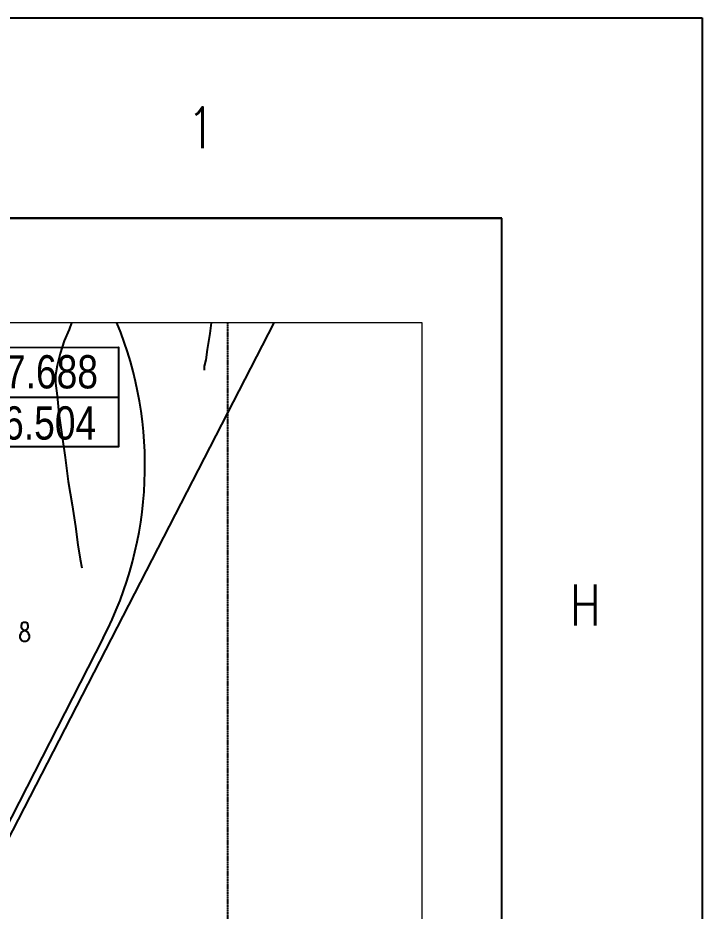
# Model space of a CAD drawing. Header units: millimetres. Extents: x -243837 to -5443, y 40 to 285140.
# Drawn here: x -14025 to -5443, y 131126 to 142335 of the extents above; entities that cross this region are included whole.
import ezdxf
from ezdxf.enums import TextEntityAlignment as Align

# ---------------------------------------------------------------- set-up
doc = ezdxf.new("R2010")
doc.units = ezdxf.units.MM
doc.linetypes.add('0', pattern=[0])
doc.linetypes.add('DASHDOT2', pattern=[0.5, 0.25, -0.125, 0, -0.125])
doc.layers.add('NANDAL', color=255, linetype='Continuous')
for name, color, linetype, true_color in [('PDF_0', 7, 'Continuous', 0x00dd00), ('PDF_C-TOPO', 7, 'Continuous', 0xb85b00), ('PDF_C-TOPO-TEXT', 7, 'Continuous', 0x00dd00)]:
    doc.layers.add(name, color=color, linetype=linetype, true_color=true_color)
doc.layers.add('R-OBJECT', color=2, linetype='Continuous', lineweight=20)
doc.styles.add('romans', font='romans.shx', dxfattribs={"width": 0.7})
doc.styles.get("Standard").update_dxf_attribs({"font": 'arial.ttf'})

# ---------------------------------------------------------------- blocks, each defined once
blk = doc.blocks.new('A$C6953163A')
blk.add_lwpolyline([(99819, 114160.7), (0, 114160.7), (0, 0), (99819, 0)], close=True)
at = {"layer": 'PDF_0', "color": 252, "linetype": 'DASHDOT2', "lineweight": 25, "ltscale": 5, "true_color": 0x989898}
blk.add_lwpolyline([(86979, 0), (86979.9, 114160.7)], dxfattribs=at)
at = {"layer": 'PDF_C-TOPO', "color": 8, "linetype": '0', "lineweight": 25, "extrusion": (4.76532e-08, -0.000225522, 1)}
blk.add_line((62769.9, 109246.1, 96762.4), (79739.4, 109249.8, 96762.4), dxfattribs=at)
at = {"layer": 'PDF_C-TOPO', "color": 8, "linetype": '0', "lineweight": 25}
blk.add_line((78737.7, 93319.2), (61202.4, 59117.6), dxfattribs=at)
for points in [[(31277.9, 0), (90034.2, 114160.7)], [(76642.7, 114160.7), (76480.6, 113715), (76163.1, 112974.2), (75898.5, 112127.5), (75686.8, 111333.8), (75581, 110698.8), (75581, 110169.6), (75686.8, 109322.9), (75792.7, 108158.8), (76004.3, 106782.9), (76216, 105248.4), (76427.7, 103660.8), (76692.3, 102126.3), (76903.9, 100697.5), (77062.7, 99480.4), (77221.4, 98527.9), (77327.3, 97945.8)], [(85423.5, 111016.3), (85423.5, 111122.1), (85423.5, 111280.9), (85529.4, 111704.2), (85635.2, 112392.1), (85793.9, 113450.5), (85890.8, 114160.7)]]:
    blk.add_lwpolyline(points, dxfattribs=at)
at = {"layer": 'PDF_C-TOPO', "color": 8, "linetype": '0', "lineweight": 25, "extrusion": (4.76532e-08, -0.000225522, 1), "elevation": 96737.8}
blk.add_lwpolyline([(62769.2, 112557.3), (79738.7, 112561), (79740.1, 105982.3), (62770.6, 105978.6)], close=True, dxfattribs=at)
at = {"layer": 'PDF_C-TOPO', "color": 8, "linetype": '0', "lineweight": 25}
blk.add_arc((56491, 104725.2), 25000.2, 332.855657, 22.17396, dxfattribs=at)
at = {"layer": 'PDF_C-TOPO-TEXT', "color": 8, "linetype": '0', "lineweight": 25}
blk.add_lwpolyline([(73464.3, 94347.5), (73358.5, 94294.6), (73305.6, 94135.8), (73305.6, 94030), (73358.5, 93924.2), (73411.4, 93871.2), (73570.2, 93818.3), (73728.9, 93712.5), (73781.8, 93606.7), (73834.7, 93500.8), (73834.7, 93342.1), (73781.8, 93183.3), (73728.9, 93130.4), (73623.1, 93077.5), (73464.3, 93077.5), (73358.5, 93130.4), (73305.6, 93183.3), (73252.7, 93342.1), (73252.7, 93500.8), (73305.6, 93606.7), (73358.5, 93712.5), (73517.2, 93818.3), (73676, 93871.2), (73728.9, 93924.2), (73781.8, 94030), (73781.8, 94135.8), (73728.9, 94294.6), (73623.1, 94347.5)], close=True, dxfattribs=at)
at = {"layer": 'PDF_C-TOPO', "color": 8, "linetype": '0', "lineweight": 25, "extrusion": (4.76532e-08, -0.000225522, 1), "width": 0.8}
for s, p in [('N 631567.688', (62943.7, 109838.4, 96737.8)), ('E 170556.504', (62960.5, 106455.7, 96737.8))]:
    blk.add_text(s, height=2200.015, rotation=0.012487, dxfattribs=at).set_placement(p)
blk = doc.blocks.new('A$C71E5680D')
at = {"layer": 'NANDAL', "color": 7, "linetype": 'Continuous'}
for points in [[(-481.007, 260.48), (-75.007, 260.48), (-75.007, -22.52), (-481.007, -22.52)], [(-476.007, 255.48), (-80.007, 255.48), (-80.007, -17.52), (-476.007, -17.52)]]:
    blk.add_lwpolyline(points, close=True, dxfattribs=at)
at = {"layer": 'NANDAL', "color": 7, "linetype": 'Continuous', "style": 'romans', "width": 0.8}
for s, p in [('1', (-87.504, 257.74)), ('H', (-77.92, 245.823))]:
    blk.add_text(s, height=1.023, dxfattribs=at).set_placement(p, align=Align.MIDDLE)
blk = doc.blocks.new('TITLE BLOCK NEW')
at = {"layer": 'NANDAL', "lineweight": 0, "ltscale": 2, "xscale": 707.7384074565863, "yscale": 707.7384080466584, "zscale": 707.7384082604353}
blk.add_blockref('A$C71E5680D', (340427, -184352), dxfattribs=at)

msp = doc.modelspace()

# ---------------------------------------------------------------- linework, layer by layer
for p, q in [((-7957.27, 139821.28), (-53588.99, 139821.28)), ((-7957.27, 113036.95), (-7957.27, 137427.67))]:
    msp.add_line(p, q)

# ---------------------------------------------------------------- block references
at = {"xscale": 0.7104450567211452, "yscale": 0.7104450567211452, "zscale": 0.7104450567211452}
msp.add_blockref('TITLE BLOCK NEW', (-209583.78, 142335.33), dxfattribs=at)
at = {"layer": 'R-OBJECT', "ltscale": 10, "xscale": 0.1897617392247856, "yscale": 0.1897617392247856, "zscale": 0.1897617392247856}
msp.add_blockref('A$C6953163A', (-27895.37, 116845.53), dxfattribs=at)

doc.saveas('drawing.dxf')
